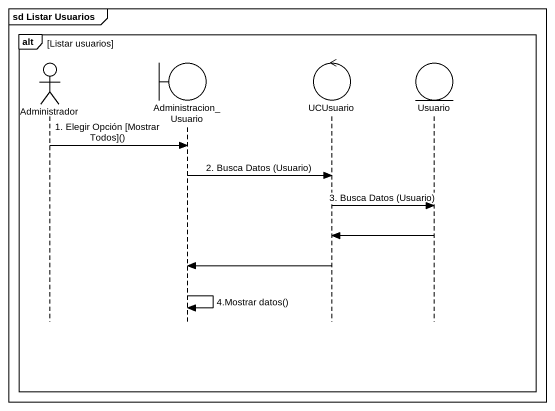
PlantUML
@startuml
mainframe sd Listar Usuarios
hide footbox
actor Administrador
boundary Administracion_Usuario
control UCUsuario
entity Usuario

alt Listar usuarios
  Administrador -> Administracion_Usuario : 1. Elegir Opción [Mostrar Todos]()
  Administracion_Usuario -> UCUsuario : 2. Busca Datos (Usuario)
  UCUsuario -> Usuario : 3. Busca Datos (Usuario)
  Usuario -> UCUsuario
  UCUsuario -> Administracion_Usuario
  Administracion_Usuario -> Administracion_Usuario : 4.Mostrar datos()
end
@enduml
